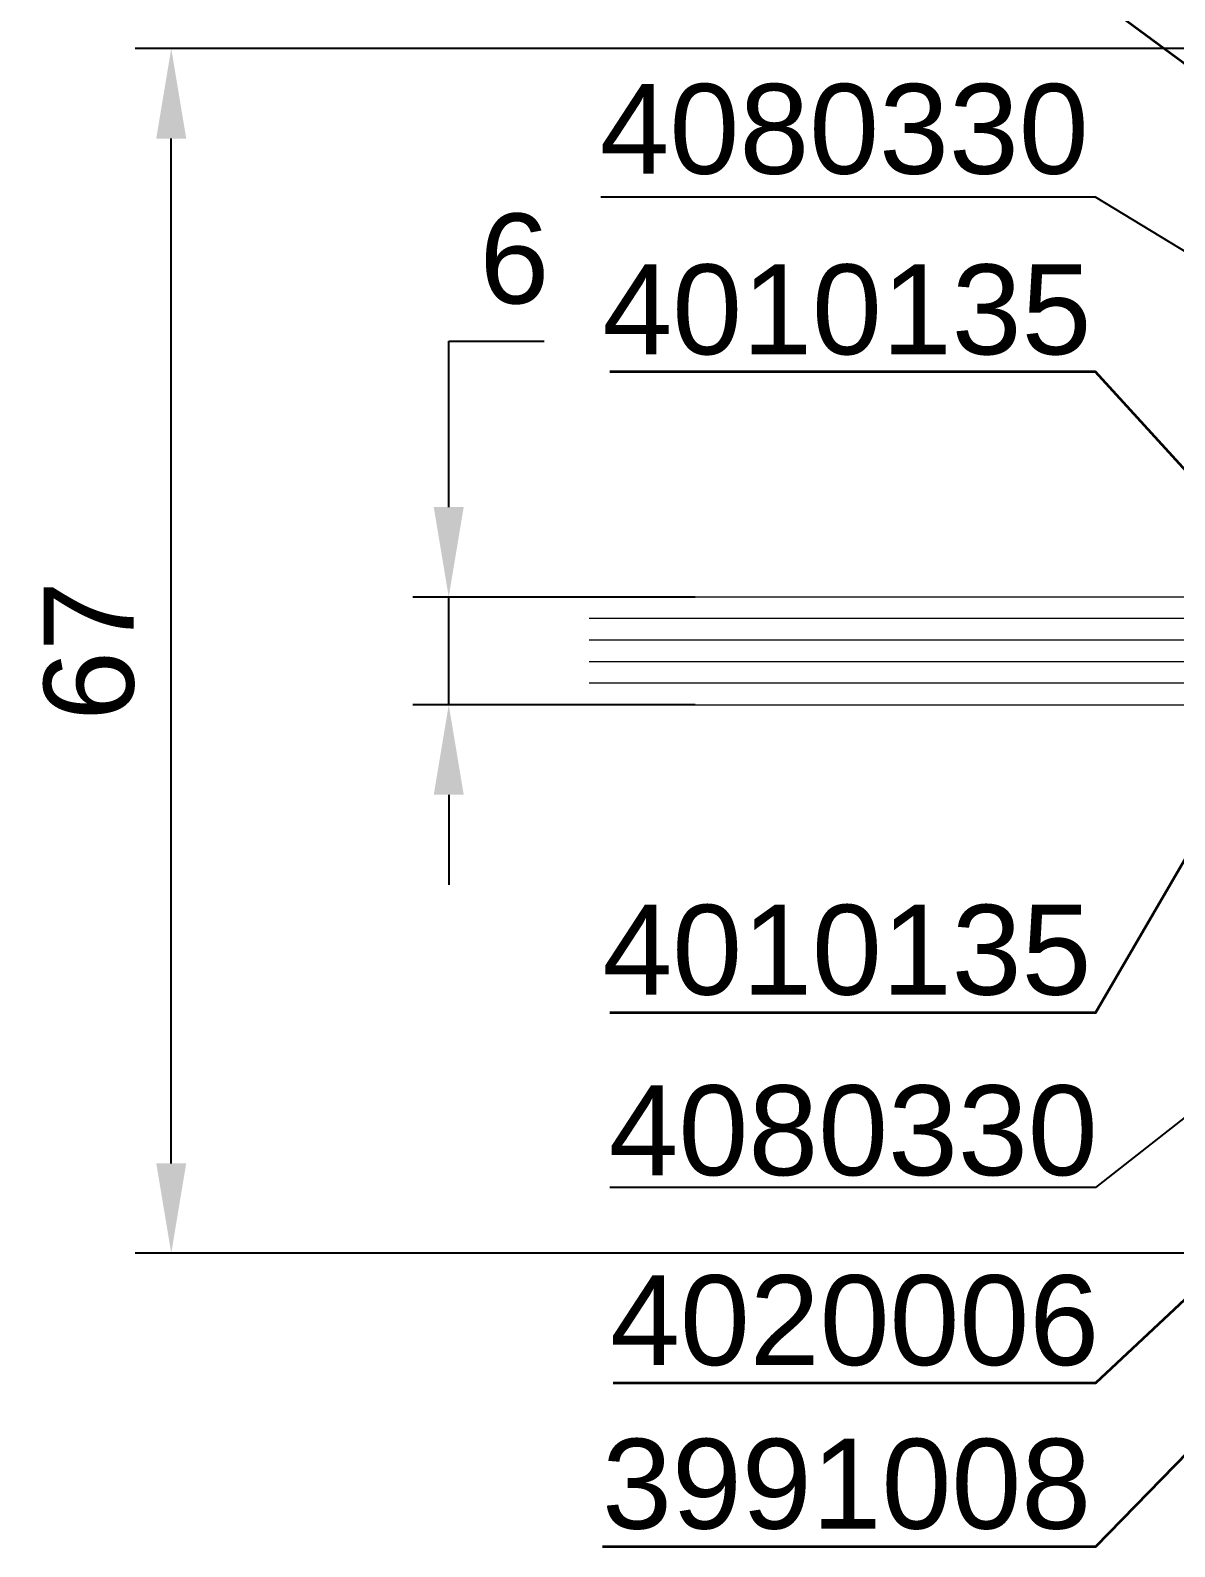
# Model space of a CAD drawing. Header units: millimetres. Extents: x -1 to 196, y 0 to 128.
# Drawn here: x -0.7 to 62.9, y 0 to 84.3 of the extents above; entities that cross this region are included whole.
import ezdxf

# ---------------------------------------------------------------- set-up
doc = ezdxf.new("R2010")
doc.units = ezdxf.units.MM
doc.header["$PDMODE"] = 3
doc.header["$PDSIZE"] = -2
for name, color, linetype, lineweight in [('AM_5', 3, 'Continuous', 25), ('AM_6', 2, 'Continuous', 35), ('Cont3', 70, 'Continuous', 18)]:
    doc.layers.add(name, color=color, linetype=linetype, lineweight=lineweight)
doc.styles.add('SBS_Standard', font='arial.ttf')
doc.styles.add('SWISS', font='swiss.ttf')
doc.dimstyles.new('SBS1-1$0', dxfattribs={"dimtxt": 2.5, "dimasz": 2.5, "dimexe": 1, "dimexo": 0, "dimgap": 1, "dimtad": 1, "dimtoh": 1, "dimdsep": 46, "dimtxsty": 'SBS_Standard', "dimcen": 0, "dimclrd": 256, "dimclre": 256, "dimclrt": 30, "dimadec": 1, "dimazin": 2, "dimtp": 0.1, "dimtm": 0.1, "dimtfac": 0.71, "dimtmove": 0, "dimatfit": 3, "dimfxl": 1, "dimlwd": -1, "dimlwe": -1, "dimarcsym": 1})

# ---------------------------------------------------------------- blocks, each defined once
blk = doc.blocks.new('*D47')
at = {"layer": 'AM_5', "transparency": 16777216}
for p, q in [((22.53207170486721, 57.81864445793693), (22.53207170486721, 67.0580286934128)), ((22.53207170486721, 67.0580286934128), (27.83357238699546, 67.0580286934128)), ((36.23615650017867, 52.81864445793693), (20.53207170486721, 52.81864445793693)), ((22.53207170486721, 46.81864445793691), (22.53207170486721, 52.81864445793693)), ((36.23615650017867, 46.81864445793691), (20.53207170486721, 46.81864445793691)), ((22.53207170486721, 41.81864445793691), (22.53207170486722, 36.81864445793691))]:
    blk.add_line(p, q, dxfattribs=at)
for points in [[(21.69873837153388, 57.81864445793693), (23.36540503820054, 57.81864445793693), (22.53207170486721, 52.81864445793693)], [(21.69873837153388, 41.81864445793691), (23.36540503820055, 41.81864445793691), (22.53207170486721, 46.81864445793691)]]:
    blk.add_solid(points, dxfattribs=at)
at = {"layer": 'Defpoints', "color": 0, "transparency": 16777216}
for p in [(22.53207170486721, 52.81864445793693), (36.23615650017867, 52.81864445793693), (36.23615650017867, 46.81864445793691)]:
    blk.add_point(p, dxfattribs=at)
at = {"layer": 'AM_5', "color": 30, "transparency": 16777216, "insert": (26.18282204593135, 71.61089363202123), "char_height": 5, "attachment_point": 5, "style": 'SBS_Standard'}
blk.add_mtext('6', dxfattribs=at)
blk = doc.blocks.new('*D48')
at = {"layer": 'AM_5', "transparency": 16777216}
for p, q in [((89.3442759615767, 83.31864445793693), (5.105729877216884, 83.31864445793691)), ((7.105729877216897, 21.31864445793689), (7.105729877216883, 78.31864445793691)), ((89.3442759615767, 16.31864445793691), (5.105729877216899, 16.31864445793689))]:
    blk.add_line(p, q, dxfattribs=at)
for points in [[(6.27239654388355, 78.31864445793691), (7.939063210550216, 78.31864445793691), (7.105729877216882, 83.31864445793691)], [(6.272396543883564, 21.31864445793689), (7.93906321055023, 21.31864445793689), (7.105729877216898, 16.31864445793689)]]:
    blk.add_solid(points, dxfattribs=at)
at = {"layer": 'Defpoints', "color": 0, "transparency": 16777216}
for p in [(7.105729877216882, 83.31864445793691), (89.3442759615767, 83.31864445793693), (89.3442759615767, 16.31864445793691)]:
    blk.add_point(p, dxfattribs=at)
at = {"layer": 'AM_5', "color": 30, "transparency": 16777216, "insert": (2.552864938608444, 49.81864445794417), "char_height": 5, "attachment_point": 5, "rotation": 90, "style": 'SBS_Standard'}
blk.add_mtext('67', dxfattribs=at)
blk = doc.blocks.new('6mm glas')
at = {"layer": 'Cont3'}
for p, q in [((0, 1.799999999999272), (-50, 1.799999999999272)), ((0, 0.5999999999985448), (-50, 0.6000000000021828)), ((0, -0.5999999999985448), (-50, -0.5999999999985448)), ((0, -1.799999999999272), (-50, -1.80000000000291))]:
    blk.add_line(p, q, dxfattribs=at)
blk.add_lwpolyline([(-50, -3), (0, -3), (0, 3), (-50, 3)], dxfattribs=at)

msp = doc.modelspace()

# ---------------------------------------------------------------- linework, layer by layer
at = {"layer": 'AM_5', "color": 3}
for points in [[(84.43382560340189, 59.30790470799548), (58.48282204593062, 75.05384523434986), (30.98282204593062, 75.05384523434986)], [(84.43382560340189, 40.32938420787468), (58.48282204593062, 19.98344368152175), (31.48282204593062, 19.98344368152175)]]:
    msp.add_lwpolyline(points, dxfattribs=at)
at = {"layer": 'AM_6', "color": 3}
for points in [[(80.64427596117577, 69.78733106175059), (58.48282204593062, 86.13728891587016), (31.28282204592989, 86.13728891587016)], [(65.87700410866756, 57.2383789302512), (58.48282204593062, 65.33728891587089), (31.48282204593062, 65.33728891587089)], [(65.87700410866756, 42.39890998562259), (58.48282204593062, 29.70000000000073), (31.48282204593062, 29.70000000000073)], [(80.64427596117577, 29.84995785411957), (58.48282204593062, 9.100000000002183), (31.68282204593135, 9.100000000002183)], [(75.38282204593025, 17.3186444579369), (58.48282204593062, 0), (31.08282204593098, 0)]]:
    msp.add_lwpolyline(points, dxfattribs=at)

# ---------------------------------------------------------------- block references
msp.add_blockref('6mm glas', (80.34427596157849, 49.8186444579369))

# ---------------------------------------------------------------- texts
at = {"layer": 'AM_5', "color": 30, "style": 'SWISS'}
for s, p in [('4080330', (30.92073312229815, 76.35675028725746)), ('4010135', (31.07386074246762, 66.31563243250275)), ('4010135', (31.07386074246762, 30.70000000000073)), ('4080330', (31.42073312229815, 20.65888214524603)), ('4020006', (31.50257764674399, 10.10000000000218)), ('3991008', (31.05688857681827, 1))]:
    msp.add_text(s, height=5, dxfattribs=at).set_placement(p)

# ---------------------------------------------------------------- dimensions: what is measured, and where the dimension line sits
at = {"layer": 'AM_5'}
for base, p1, p2, picture, middle in [((7.105729877216882, 83.31864445793691), (89.34427596157667, 16.3186444579369), (89.34427596157667, 83.3186444579369), '*D48', (7.105729877216902, 49.81864445794417)), ((22.53207170486721, 52.81864445793693), (36.23615650017865, 46.8186444579369), (36.23615650017865, 52.8186444579369), '*D47', (26.18282204593135, 67.05802869341278))]:
    dim = msp.add_linear_dim(base=base, p1=p1, p2=p2, angle=90, dimstyle='SBS1-1$0', override={"dimscale": 2}, dxfattribs=at)
    dim.commit()
    dim.dimension.update_dxf_attribs({"geometry": picture, "text_midpoint": middle, "dimtype": 160})

doc.saveas('drawing.dxf')
